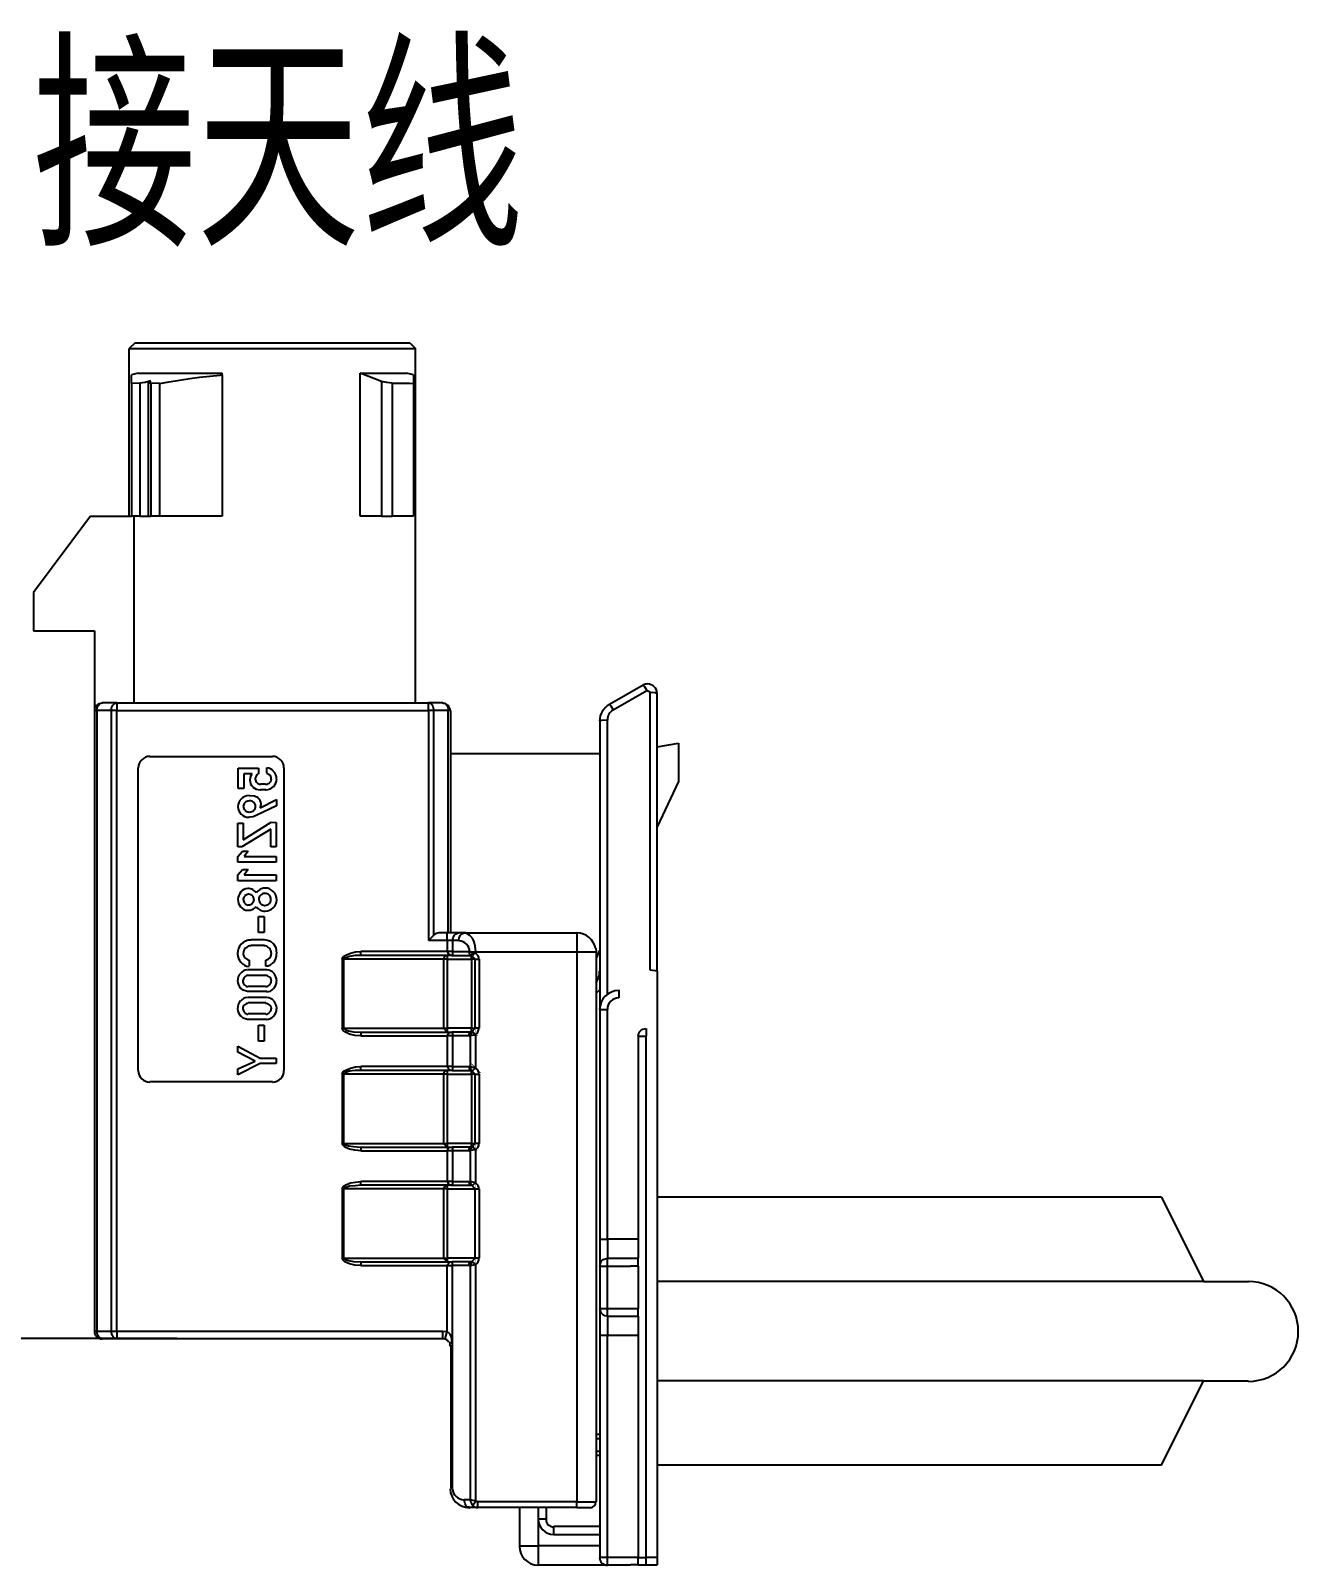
# Model space of a CAD drawing. Header units: inches. Extents: x 47316 to 59086, y 3141 to 11743.
# Drawn here: x 51184.71 to 51221.68, y 6353.47 to 6398.2 of the extents above; entities that cross this region are included whole.
import ezdxf

# ---------------------------------------------------------------- set-up
doc = ezdxf.new("R2010")
doc.units = ezdxf.units.IN
doc.header["$MEASUREMENT"] = 0
doc.layers.add('_BLACK_HOLE', color=7, linetype='Continuous')
doc.styles.add('MtX_FangSong_GB2312', font='')
doc.styles.get('MtX_FangSong_GB2312').set_extended_font_data('FangSong_GB2312')

msp = doc.modelspace()

# ---------------------------------------------------------------- hatches: boundary and pattern name
at = {"layer": '_BLACK_HOLE', "lineweight": -3}
h = msp.add_hatch(color=0, dxfattribs=at)
h.dxf.hatch_style = 2
h.paths.add_polyline_path([(51197.69, 6369.148), (51197.69, 6368.728), (51197.677, 6368.728), (51197.677, 6369.148)])
h = msp.add_hatch(color=0, dxfattribs=at)
h.dxf.hatch_style = 2
h.paths.add_polyline_path([(51197.325, 6368.915), (51197.745, 6368.915), (51197.745, 6368.903), (51197.325, 6368.903)])
h = msp.add_hatch(color=0, dxfattribs=at)
h.dxf.hatch_style = 2
h.paths.add_polyline_path([(51197.826, 6367.818), (51197.529, 6368.115), (51197.542, 6368.127), (51197.839, 6367.83)])
h = msp.add_hatch(color=0, dxfattribs=at)
h.dxf.hatch_style = 2
h.paths.add_polyline_path([(51197.325, 6365.566), (51197.745, 6365.566), (51197.745, 6365.553), (51197.325, 6365.553)])
h = msp.add_hatch(color=0, dxfattribs=at)
h.dxf.hatch_style = 2
h.paths.add_polyline_path([(51197.69, 6365.801), (51197.69, 6365.381), (51197.677, 6365.381), (51197.677, 6365.801)])
h = msp.add_hatch(color=0, dxfattribs=at)
h.dxf.hatch_style = 2
h.paths.add_polyline_path([(51197.677, 6364.41), (51197.677, 6364.83), (51197.69, 6364.83), (51197.69, 6364.41)])
h = msp.add_hatch(color=0, dxfattribs=at)
h.dxf.hatch_style = 2
h.paths.add_polyline_path([(51197.69, 6362.452), (51197.69, 6362.032), (51197.677, 6362.032), (51197.677, 6362.452)])

# ---------------------------------------------------------------- linework, layer by layer
at = {"color": 0}
msp.add_line((51188.978, 6360.083), (51180.645, 6360.083), dxfattribs=at)
at = {"layer": '_BLACK_HOLE', "color": 0, "lineweight": -3}
for p, q in [((51187.756, 6389.108), (51187.587, 6388.943)), ((51187.756, 6389.108), (51191.762, 6389.108)), ((51191.762, 6389.108), (51195.769, 6389.108)), ((51195.769, 6389.108), (51195.938, 6388.943)), ((51187.587, 6388.943), (51191.762, 6388.943)), ((51187.587, 6384.057), (51187.587, 6388.943)), ((51191.762, 6388.943), (51195.938, 6388.943)), ((51195.938, 6378.609), (51195.938, 6388.943)), ((51187.851, 6388.223), (51187.648, 6388.175)), ((51187.851, 6388.223), (51190.299, 6388.223)), ((51190.299, 6388.175), (51190.299, 6388.223)), ((51194.318, 6388.223), (51194.715, 6388.223)), ((51194.318, 6384.057), (51194.318, 6388.223)), ((51194.944, 6387.981), (51194.318, 6388.223)), ((51194.715, 6388.223), (51195.674, 6388.223)), ((51195.877, 6388.175), (51195.674, 6388.223)), ((51187.648, 6387.921), (51187.648, 6388.175)), ((51187.898, 6387.934), (51187.648, 6387.921)), ((51187.648, 6387.921), (51187.648, 6384.057)), ((51188.054, 6387.946), (51187.898, 6387.934)), ((51187.898, 6387.934), (51187.898, 6384.057)), ((51188.213, 6387.994), (51188.054, 6387.946)), ((51188.152, 6387.959), (51188.213, 6387.994)), ((51188.152, 6387.946), (51188.152, 6387.959)), ((51188.152, 6387.934), (51188.152, 6387.946)), ((51188.152, 6384.057), (51188.152, 6387.946)), ((51188.175, 6387.934), (51188.152, 6387.934)), ((51188.213, 6387.934), (51188.175, 6387.934)), ((51188.464, 6387.921), (51188.213, 6387.934)), ((51188.213, 6387.934), (51188.213, 6384.057)), ((51188.464, 6387.921), (51188.752, 6387.969)), ((51188.464, 6387.921), (51188.464, 6384.057)), ((51188.752, 6387.969), (51189.051, 6388.02)), ((51189.051, 6388.02), (51189.353, 6388.067)), ((51189.353, 6388.067), (51189.638, 6388.102)), ((51189.638, 6388.102), (51189.94, 6388.137)), ((51189.94, 6388.137), (51190.238, 6388.162)), ((51190.238, 6388.162), (51190.299, 6388.175)), ((51190.299, 6388.175), (51190.299, 6384.057)), ((51195.099, 6387.946), (51194.944, 6387.981)), ((51194.944, 6387.981), (51194.944, 6384.057)), ((51195.255, 6387.934), (51195.099, 6387.946)), ((51195.255, 6387.934), (51195.471, 6387.934)), ((51195.255, 6387.934), (51195.255, 6384.057)), ((51195.471, 6387.934), (51195.769, 6387.934)), ((51195.769, 6387.934), (51195.877, 6387.921)), ((51195.877, 6388.175), (51195.877, 6387.921)), ((51195.877, 6387.921), (51195.877, 6384.057)), ((51186.46, 6384.057), (51184.79, 6381.825)), ((51186.46, 6384.057), (51187.648, 6384.057)), ((51187.898, 6384.057), (51187.648, 6384.057)), ((51187.73, 6378.609), (51187.73, 6384.057)), ((51187.898, 6384.057), (51188.054, 6384.057)), ((51188.054, 6384.057), (51188.152, 6384.057)), ((51188.152, 6384.057), (51188.213, 6384.057)), ((51188.464, 6384.057), (51188.213, 6384.057)), ((51190.299, 6384.057), (51188.464, 6384.057)), ((51194.944, 6384.057), (51194.318, 6384.057)), ((51194.944, 6384.057), (51195.099, 6384.057)), ((51195.099, 6384.057), (51195.255, 6384.057)), ((51195.877, 6384.057), (51195.255, 6384.057)), ((51184.79, 6381.825), (51184.79, 6380.711)), ((51184.79, 6380.711), (51186.568, 6380.711)), ((51186.568, 6380.711), (51186.568, 6378.383)), ((51202.573, 6379.126), (51201.589, 6378.561)), ((51201.697, 6378.406), (51202.681, 6378.971)), ((51202.573, 6379.126), (51202.586, 6379.126)), ((51202.586, 6379.126), (51202.608, 6379.091)), ((51202.608, 6379.091), (51202.681, 6378.971)), ((51202.681, 6378.971), (51202.754, 6378.945)), ((51202.754, 6378.945), (51202.767, 6378.923)), ((51202.767, 6378.923), (51202.767, 6370.824)), ((51202.767, 6378.923), (51202.923, 6378.91)), ((51202.923, 6378.91), (51202.983, 6378.885)), ((51202.983, 6370.786), (51202.983, 6378.885)), ((51186.568, 6378.383), (51186.568, 6360.299)), ((51186.59, 6378.383), (51186.568, 6378.383)), ((51186.638, 6378.383), (51186.59, 6378.383)), ((51186.638, 6378.383), (51186.651, 6378.466)), ((51187.073, 6378.383), (51186.638, 6378.383)), ((51186.638, 6378.383), (51186.638, 6360.299)), ((51186.651, 6378.466), (51186.689, 6378.539)), ((51186.689, 6378.539), (51186.724, 6378.587)), ((51186.724, 6378.587), (51186.797, 6378.609)), ((51187.228, 6378.609), (51186.797, 6378.609)), ((51187.073, 6378.466), (51187.108, 6378.539)), ((51187.073, 6378.383), (51187.073, 6378.466)), ((51187.073, 6360.299), (51187.073, 6378.383)), ((51187.228, 6378.383), (51187.073, 6378.383)), ((51187.108, 6378.539), (51187.155, 6378.587)), ((51187.155, 6378.587), (51187.228, 6378.609)), ((51187.228, 6378.609), (51196.309, 6378.609)), ((51187.228, 6378.609), (51187.228, 6378.383)), ((51187.228, 6360.299), (51187.228, 6378.383)), ((51187.228, 6378.383), (51196.309, 6378.383)), ((51196.731, 6378.609), (51196.309, 6378.609)), ((51196.309, 6378.383), (51196.309, 6378.609)), ((51196.309, 6378.609), (51196.334, 6378.599)), ((51196.309, 6378.383), (51196.309, 6371.687)), ((51196.407, 6378.383), (51196.309, 6378.383)), ((51196.334, 6378.599), (51196.36, 6378.599)), ((51196.36, 6378.599), (51196.407, 6378.561)), ((51196.407, 6378.561), (51196.442, 6378.501)), ((51196.468, 6378.383), (51196.407, 6378.383)), ((51196.442, 6378.501), (51196.468, 6378.383)), ((51196.468, 6371.843), (51196.468, 6378.383)), ((51196.887, 6378.383), (51196.468, 6378.383)), ((51196.731, 6378.609), (51196.753, 6378.599)), ((51196.753, 6378.599), (51196.792, 6378.599)), ((51196.792, 6378.599), (51196.827, 6378.561)), ((51196.827, 6378.561), (51196.874, 6378.501)), ((51196.874, 6378.501), (51196.887, 6378.383)), ((51196.887, 6371.903), (51196.887, 6378.383)), ((51196.96, 6378.383), (51196.887, 6378.383)), ((51196.96, 6371.903), (51196.96, 6378.383)), ((51201.589, 6378.561), (51201.602, 6378.561)), ((51201.602, 6378.561), (51201.627, 6378.526)), ((51201.627, 6378.526), (51201.697, 6378.406)), ((51201.313, 6378.082), (51201.313, 6378.094)), ((51201.313, 6378.094), (51201.325, 6378.094)), ((51201.313, 6378.082), (51201.313, 6369.671)), ((51201.325, 6378.094), (51201.373, 6378.107)), ((51201.373, 6378.107), (51201.529, 6378.117)), ((51201.529, 6370.116), (51201.529, 6378.117)), ((51188.187, 6377.05), (51191.762, 6377.05)), ((51196.96, 6377.136), (51201.313, 6377.136)), ((51202.983, 6377.326), (51203.605, 6377.434)), ((51203.605, 6377.434), (51203.605, 6376.32)), ((51187.851, 6367.893), (51187.851, 6376.713)), ((51190.765, 6376.704), (51191.356, 6376.704)), ((51190.765, 6376.113), (51190.765, 6376.704)), ((51191.356, 6376.704), (51191.356, 6376.545)), ((51191.594, 6376.558), (51191.594, 6376.713)), ((51192.099, 6376.713), (51192.099, 6367.893)), ((51190.924, 6376.545), (51190.924, 6376.113)), ((51191.175, 6376.545), (51190.924, 6376.545)), ((51191.127, 6376.463), (51191.175, 6376.545)), ((51191.416, 6376.247), (51191.559, 6376.247)), ((51191.594, 6376.558), (51191.689, 6376.51)), ((51203.605, 6376.32), (51202.983, 6374.999)), ((51190.924, 6376.113), (51190.765, 6376.113)), ((51191.092, 6375.91), (51191.235, 6375.897)), ((51191.235, 6375.897), (51191.343, 6375.85)), ((51191.404, 6375.551), (51191.883, 6375.789)), ((51191.572, 6376.078), (51191.416, 6376.078)), ((51191.883, 6375.789), (51191.883, 6375.612)), ((51191.2, 6375.288), (51191.092, 6375.275)), ((51191.308, 6375.335), (51191.2, 6375.288)), ((51191.883, 6375.612), (51191.308, 6375.335)), ((51190.756, 6375.107), (51190.911, 6375.107)), ((51190.756, 6374.411), (51190.756, 6375.107)), ((51191.715, 6374.926), (51190.873, 6374.411)), ((51190.911, 6374.615), (51191.727, 6375.129)), ((51190.911, 6375.107), (51190.911, 6374.615)), ((51191.715, 6374.411), (51191.715, 6374.926)), ((51191.727, 6375.129), (51191.87, 6375.119)), ((51191.87, 6375.119), (51191.87, 6374.411)), ((51190.873, 6374.411), (51190.756, 6374.411)), ((51191.87, 6374.411), (51191.715, 6374.411)), ((51190.756, 6374.135), (51190.886, 6374.291)), ((51190.756, 6373.967), (51190.756, 6374.135)), ((51191.87, 6373.967), (51190.756, 6373.967)), ((51190.886, 6374.291), (51191.054, 6374.291)), ((51191.054, 6374.291), (51190.934, 6374.135)), ((51190.934, 6374.135), (51191.87, 6374.135)), ((51191.87, 6374.135), (51191.87, 6373.967)), ((51190.756, 6373.595), (51190.886, 6373.751)), ((51190.756, 6373.427), (51190.756, 6373.595)), ((51190.886, 6373.751), (51191.054, 6373.751)), ((51191.054, 6373.751), (51190.934, 6373.595)), ((51190.934, 6373.595), (51191.87, 6373.595)), ((51191.87, 6373.595), (51191.87, 6373.427)), ((51191.87, 6373.427), (51190.756, 6373.427)), ((51191.356, 6372.383), (51191.524, 6372.383)), ((51191.356, 6371.916), (51191.356, 6372.383)), ((51191.524, 6372.383), (51191.524, 6371.916)), ((51191.14, 6371.709), (51191.524, 6371.709)), ((51191.524, 6371.916), (51191.356, 6371.916)), ((51191.524, 6371.709), (51191.62, 6371.697)), ((51191.62, 6371.697), (51191.702, 6371.662)), ((51191.702, 6371.662), (51191.797, 6371.589)), ((51196.468, 6371.843), (51196.309, 6371.687)), ((51196.861, 6371.687), (51196.309, 6371.687)), ((51196.861, 6371.903), (51196.623, 6371.903)), ((51197.185, 6371.903), (51196.861, 6371.903)), ((51196.861, 6371.687), (51196.861, 6371.903)), ((51196.861, 6371.687), (51196.861, 6371.363)), ((51197.017, 6371.687), (51196.861, 6371.687)), ((51197.017, 6371.687), (51197.03, 6371.77)), ((51197.017, 6371.687), (51197.017, 6371.363)), ((51197.198, 6371.687), (51197.017, 6371.687)), ((51197.03, 6371.77), (51197.068, 6371.843)), ((51197.068, 6371.843), (51197.115, 6371.878)), ((51197.115, 6371.878), (51197.185, 6371.903)), ((51197.354, 6371.903), (51197.185, 6371.903)), ((51197.198, 6371.687), (51197.211, 6371.77)), ((51197.211, 6371.77), (51197.246, 6371.843)), ((51197.246, 6371.843), (51197.284, 6371.878)), ((51197.284, 6371.878), (51197.354, 6371.903)), ((51197.401, 6371.903), (51197.354, 6371.903)), ((51197.354, 6371.903), (51200.643, 6371.903)), ((51197.509, 6371.843), (51197.401, 6371.903)), ((51197.595, 6371.748), (51197.509, 6371.843)), ((51197.642, 6371.64), (51197.595, 6371.748)), ((51200.643, 6371.903), (51200.643, 6371.351)), ((51191.524, 6371.541), (51191.14, 6371.541)), ((51191.797, 6371.589), (51191.858, 6371.481)), ((51191.858, 6371.481), (51191.883, 6371.303)), ((51193.804, 6371.17), (51193.839, 6371.217)), ((51193.839, 6371.217), (51193.899, 6371.256)), ((51193.899, 6371.256), (51194.042, 6371.316)), ((51194.007, 6371.217), (51193.899, 6371.182)), ((51194.175, 6371.243), (51194.007, 6371.217)), ((51194.042, 6371.316), (51194.188, 6371.351)), ((51194.344, 6371.243), (51194.175, 6371.243)), ((51194.188, 6371.351), (51194.344, 6371.363)), ((51196.861, 6371.363), (51194.344, 6371.363)), ((51194.344, 6371.243), (51194.344, 6371.363)), ((51197.007, 6371.243), (51194.344, 6371.243)), ((51196.766, 6371.182), (51196.792, 6371.217)), ((51196.792, 6371.217), (51196.801, 6371.23)), ((51196.801, 6371.23), (51196.827, 6371.243)), ((51196.827, 6371.243), (51196.861, 6371.243)), ((51196.861, 6371.363), (51196.874, 6371.325)), ((51197.017, 6371.363), (51196.861, 6371.363)), ((51196.861, 6371.243), (51196.861, 6371.135)), ((51196.874, 6371.325), (51196.9, 6371.29)), ((51196.9, 6371.29), (51196.934, 6371.265)), ((51196.934, 6371.265), (51197.007, 6371.243)), ((51197.017, 6371.265), (51197.007, 6371.243)), ((51197.007, 6371.243), (51197.569, 6371.243)), ((51197.017, 6371.363), (51197.5, 6371.363)), ((51197.017, 6371.363), (51197.017, 6371.265)), ((51197.509, 6371.303), (51197.5, 6371.363)), ((51197.5, 6371.363), (51197.535, 6371.351)), ((51197.522, 6371.265), (51197.509, 6371.303)), ((51197.557, 6371.256), (51197.522, 6371.265)), ((51197.535, 6371.351), (51197.595, 6371.29)), ((51197.535, 6371.351), (51197.69, 6371.351)), ((51197.569, 6371.243), (51197.557, 6371.256)), ((51197.569, 6371.243), (51197.677, 6371.135)), ((51197.569, 6371.135), (51197.569, 6371.243)), ((51197.595, 6371.29), (51197.63, 6371.303)), ((51197.608, 6371.243), (51197.595, 6371.29)), ((51197.63, 6371.303), (51197.608, 6371.243)), ((51197.63, 6371.303), (51197.69, 6371.325)), ((51197.677, 6371.519), (51197.642, 6371.64)), ((51197.69, 6371.351), (51197.677, 6371.519)), ((51197.69, 6371.351), (51200.643, 6371.351)), ((51197.69, 6371.325), (51197.69, 6371.351)), ((51200.643, 6371.351), (51200.643, 6355.32)), ((51200.643, 6371.351), (51201.205, 6371.351)), ((51201.195, 6371.459), (51201.205, 6371.351)), ((51201.313, 6371.411), (51201.205, 6371.17)), ((51201.205, 6371.351), (51201.205, 6355.32)), ((51190.972, 6371.17), (51191.042, 6371.122)), ((51191.032, 6370.833), (51191.594, 6370.833)), ((51191.042, 6371.122), (51191.08, 6371.109)), ((51191.08, 6371.109), (51191.08, 6370.941)), ((51191.572, 6371.109), (51191.642, 6371.135)), ((51191.572, 6370.932), (51191.572, 6371.109)), ((51191.632, 6370.932), (51191.572, 6370.932)), ((51191.689, 6370.954), (51191.632, 6370.932)), ((51191.642, 6371.135), (51191.68, 6371.17)), ((51191.788, 6371.04), (51191.689, 6370.954)), ((51193.791, 6371.135), (51193.804, 6371.17)), ((51193.791, 6371.135), (51193.791, 6369.131)), ((51193.839, 6371.135), (51193.791, 6371.135)), ((51193.861, 6371.17), (51193.839, 6371.135)), ((51193.839, 6371.135), (51193.839, 6369.131)), ((51195.566, 6371.135), (51193.839, 6371.135)), ((51193.899, 6371.182), (51193.861, 6371.17)), ((51196.753, 6371.135), (51195.566, 6371.135)), ((51196.753, 6371.135), (51196.766, 6371.182)), ((51196.753, 6371.135), (51196.753, 6369.131)), ((51196.861, 6371.135), (51196.753, 6371.135)), ((51196.861, 6371.135), (51196.861, 6369.131)), ((51196.861, 6371.135), (51197.569, 6371.135)), ((51197.642, 6371.135), (51197.569, 6371.135)), ((51197.569, 6371.135), (51197.569, 6369.131)), ((51197.677, 6371.135), (51197.642, 6371.135)), ((51197.677, 6369.131), (51197.677, 6371.135)), ((51197.677, 6371.135), (51197.798, 6371.135)), ((51197.798, 6369.131), (51197.798, 6371.135)), ((51202.767, 6370.824), (51202.923, 6370.811)), ((51202.923, 6370.811), (51202.97, 6370.798)), ((51202.97, 6370.798), (51202.983, 6370.786)), ((51202.983, 6370.786), (51202.983, 6353.482)), ((51191.572, 6370.665), (51191.054, 6370.665)), ((51191.054, 6370.354), (51191.572, 6370.354)), ((51190.911, 6370.233), (51190.838, 6370.293)), ((51191.032, 6370.198), (51190.911, 6370.233)), ((51191.607, 6370.198), (51191.032, 6370.198)), ((51191.032, 6370.03), (51191.594, 6370.03)), ((51201.313, 6370.246), (51201.205, 6370.151)), ((51201.865, 6370.233), (51201.865, 6370.008)), ((51190.911, 6369.417), (51190.838, 6369.49)), ((51191.572, 6369.862), (51191.054, 6369.862)), ((51191.054, 6369.55), (51191.572, 6369.55)), ((51201.313, 6369.671), (51201.313, 6362.975)), ((51201.313, 6369.671), (51201.529, 6369.671)), ((51201.529, 6362.975), (51201.529, 6369.671)), ((51191.032, 6369.382), (51190.911, 6369.417)), ((51191.607, 6369.382), (51191.032, 6369.382)), ((51191.356, 6368.747), (51191.356, 6369.214)), ((51191.356, 6369.214), (51191.524, 6369.214)), ((51191.524, 6369.214), (51191.524, 6368.747)), ((51193.826, 6369.058), (51193.791, 6369.131)), ((51193.791, 6369.131), (51193.839, 6369.131)), ((51193.874, 6369.023), (51193.826, 6369.058)), ((51193.839, 6369.131), (51193.912, 6369.071)), ((51193.839, 6369.131), (51195.553, 6369.131)), ((51194.007, 6368.95), (51193.874, 6369.023)), ((51193.912, 6369.071), (51193.982, 6369.046)), ((51193.982, 6369.046), (51194.128, 6369.023)), ((51194.128, 6369.023), (51194.344, 6369.011)), ((51194.344, 6369.011), (51194.344, 6368.903)), ((51194.344, 6369.011), (51197.007, 6369.011)), ((51195.553, 6369.131), (51196.753, 6369.131)), ((51196.861, 6369.011), (51196.753, 6369.131)), ((51196.753, 6369.131), (51196.814, 6369.131)), ((51196.814, 6369.131), (51196.861, 6369.131)), ((51196.861, 6369.131), (51196.861, 6369.011)), ((51197.569, 6369.131), (51196.861, 6369.131)), ((51196.909, 6368.985), (51196.887, 6368.95)), ((51197.007, 6369.011), (51196.909, 6368.985)), ((51197.007, 6369.011), (51197.017, 6368.998)), ((51197.569, 6369.011), (51197.007, 6369.011)), ((51197.017, 6368.998), (51197.017, 6368.903)), ((51197.5, 6368.95), (51197.509, 6368.985)), ((51197.509, 6368.985), (51197.522, 6368.998)), ((51197.522, 6368.998), (51197.547, 6369.011)), ((51197.547, 6369.011), (51197.569, 6369.011)), ((51197.677, 6369.131), (51197.569, 6369.011)), ((51197.569, 6369.011), (51197.569, 6369.131)), ((51197.569, 6369.131), (51197.677, 6369.131)), ((51197.608, 6369.023), (51197.617, 6369.011)), ((51197.617, 6369.011), (51197.677, 6368.938)), ((51197.798, 6369.131), (51197.677, 6369.131)), ((51202.659, 6369.119), (51202.659, 6368.89)), ((51190.756, 6368.601), (51191.404, 6368.255)), ((51190.756, 6368.423), (51190.756, 6368.601)), ((51191.524, 6368.747), (51191.356, 6368.747)), ((51194.163, 6368.915), (51194.007, 6368.95)), ((51194.344, 6368.903), (51194.163, 6368.915)), ((51194.344, 6368.903), (51196.861, 6368.903)), ((51196.887, 6368.95), (51196.861, 6368.903)), ((51196.861, 6368.903), (51196.861, 6368.014)), ((51197.017, 6368.903), (51196.861, 6368.903)), ((51197.017, 6368.903), (51197.017, 6368.014)), ((51197.5, 6368.903), (51197.017, 6368.903)), ((51197.5, 6368.903), (51197.5, 6368.95)), ((51197.5, 6368.903), (51197.535, 6368.903)), ((51197.535, 6368.915), (51197.677, 6368.938)), ((51197.535, 6368.001), (51197.535, 6368.903)), ((51197.69, 6367.979), (51197.69, 6368.938)), ((51202.43, 6368.89), (51202.43, 6362.975)), ((51202.43, 6368.89), (51202.659, 6368.89)), ((51202.659, 6353.698), (51202.659, 6368.89)), ((51191.258, 6368.169), (51190.756, 6368.423)), ((51190.756, 6367.944), (51191.258, 6368.169)), ((51191.404, 6368.1), (51190.756, 6367.763)), ((51191.404, 6368.255), (51191.87, 6368.255)), ((51191.87, 6368.1), (51191.404, 6368.1)), ((51191.87, 6368.255), (51191.87, 6368.1)), ((51190.756, 6367.763), (51190.756, 6367.944)), ((51193.791, 6367.785), (51193.804, 6367.811)), ((51193.791, 6367.785), (51193.791, 6365.769)), ((51193.839, 6367.785), (51193.791, 6367.785)), ((51193.804, 6367.811), (51193.839, 6367.871)), ((51193.839, 6367.871), (51193.899, 6367.906)), ((51193.861, 6367.823), (51193.839, 6367.785)), ((51193.839, 6367.785), (51193.839, 6365.769)), ((51195.566, 6367.785), (51193.839, 6367.785)), ((51193.899, 6367.836), (51193.861, 6367.823)), ((51193.899, 6367.906), (51194.042, 6367.966)), ((51194.007, 6367.871), (51193.899, 6367.836)), ((51194.175, 6367.893), (51194.007, 6367.871)), ((51194.042, 6367.966), (51194.188, 6368.001)), ((51194.344, 6367.893), (51194.175, 6367.893)), ((51194.188, 6368.001), (51194.344, 6368.014)), ((51196.861, 6368.014), (51194.344, 6368.014)), ((51194.344, 6367.893), (51194.344, 6368.014)), ((51197.007, 6367.893), (51194.344, 6367.893)), ((51196.753, 6367.785), (51195.566, 6367.785)), ((51196.753, 6367.785), (51196.766, 6367.836)), ((51196.753, 6367.785), (51196.753, 6365.769)), ((51196.861, 6367.785), (51196.753, 6367.785)), ((51196.766, 6367.836), (51196.792, 6367.871)), ((51196.792, 6367.871), (51196.801, 6367.884)), ((51196.801, 6367.884), (51196.827, 6367.893)), ((51196.827, 6367.893), (51196.861, 6367.893)), ((51196.861, 6368.014), (51196.887, 6367.954)), ((51197.017, 6368.014), (51196.861, 6368.014)), ((51196.861, 6367.893), (51196.861, 6367.785)), ((51196.861, 6367.785), (51196.861, 6365.769)), ((51196.861, 6367.785), (51197.569, 6367.785)), ((51196.887, 6367.954), (51196.909, 6367.931)), ((51196.909, 6367.931), (51196.969, 6367.906)), ((51196.969, 6367.906), (51197.007, 6367.893)), ((51197.017, 6367.944), (51197.007, 6367.906)), ((51197.007, 6367.906), (51197.007, 6367.893)), ((51197.007, 6367.893), (51197.569, 6367.893)), ((51197.017, 6368.014), (51197.5, 6368.014)), ((51197.017, 6368.014), (51197.017, 6367.944)), ((51197.509, 6367.944), (51197.5, 6368.014)), ((51197.5, 6368.014), (51197.535, 6368.001)), ((51197.522, 6367.919), (51197.509, 6367.944)), ((51197.547, 6367.906), (51197.522, 6367.919)), ((51197.677, 6367.966), (51197.535, 6368.001)), ((51197.557, 6367.893), (51197.547, 6367.906)), ((51197.569, 6367.893), (51197.557, 6367.893)), ((51197.569, 6367.785), (51197.569, 6367.893)), ((51197.569, 6367.893), (51197.677, 6367.785)), ((51197.642, 6367.785), (51197.569, 6367.785)), ((51197.569, 6367.785), (51197.569, 6365.769)), ((51197.608, 6367.893), (51197.617, 6367.906)), ((51197.617, 6367.906), (51197.677, 6367.966)), ((51197.677, 6367.785), (51197.642, 6367.785)), ((51197.677, 6367.785), (51197.798, 6367.785)), ((51197.677, 6365.769), (51197.677, 6367.785)), ((51197.798, 6365.769), (51197.798, 6367.785)), ((51191.762, 6367.56), (51188.187, 6367.56)), ((51193.826, 6365.712), (51193.791, 6365.769)), ((51193.791, 6365.769), (51193.839, 6365.769)), ((51193.874, 6365.661), (51193.826, 6365.712)), ((51193.839, 6365.769), (51193.912, 6365.721)), ((51193.839, 6365.769), (51195.553, 6365.769)), ((51194.007, 6365.604), (51193.874, 6365.661)), ((51193.912, 6365.721), (51193.982, 6365.699)), ((51193.982, 6365.699), (51194.128, 6365.674)), ((51194.163, 6365.566), (51194.007, 6365.604)), ((51194.128, 6365.674), (51194.344, 6365.661)), ((51194.344, 6365.553), (51194.163, 6365.566)), ((51194.344, 6365.661), (51194.344, 6365.553)), ((51194.344, 6365.661), (51197.007, 6365.661)), ((51194.344, 6365.553), (51196.861, 6365.553)), ((51195.553, 6365.769), (51196.753, 6365.769)), ((51196.861, 6365.661), (51196.753, 6365.769)), ((51196.753, 6365.769), (51196.814, 6365.769)), ((51196.814, 6365.769), (51196.861, 6365.769)), ((51196.861, 6365.769), (51196.861, 6365.661)), ((51197.569, 6365.769), (51196.861, 6365.769)), ((51196.9, 6365.626), (51196.861, 6365.566)), ((51196.861, 6365.566), (51196.861, 6365.553)), ((51196.861, 6365.553), (51196.861, 6364.655)), ((51197.017, 6365.553), (51196.861, 6365.553)), ((51196.947, 6365.652), (51196.9, 6365.626)), ((51197.007, 6365.661), (51196.947, 6365.652)), ((51197.569, 6365.661), (51197.007, 6365.661)), ((51197.007, 6365.661), (51197.017, 6365.639)), ((51197.017, 6365.639), (51197.017, 6365.553)), ((51197.5, 6365.553), (51197.017, 6365.553)), ((51197.017, 6365.553), (51197.017, 6364.655)), ((51197.5, 6365.604), (51197.509, 6365.626)), ((51197.5, 6365.553), (51197.5, 6365.604)), ((51197.5, 6365.553), (51197.535, 6365.553)), ((51197.509, 6365.626), (51197.547, 6365.661)), ((51197.535, 6365.566), (51197.677, 6365.591)), ((51197.535, 6364.655), (51197.535, 6365.553)), ((51197.547, 6365.661), (51197.569, 6365.661)), ((51197.677, 6365.769), (51197.569, 6365.661)), ((51197.569, 6365.661), (51197.569, 6365.769)), ((51197.569, 6365.769), (51197.677, 6365.769)), ((51197.608, 6365.674), (51197.617, 6365.661)), ((51197.617, 6365.661), (51197.677, 6365.591)), ((51197.798, 6365.769), (51197.677, 6365.769)), ((51197.69, 6364.62), (51197.69, 6365.591)), ((51193.804, 6364.461), (51193.839, 6364.521)), ((51193.839, 6364.521), (51193.899, 6364.559)), ((51193.899, 6364.559), (51194.042, 6364.62)), ((51194.007, 6364.521), (51193.899, 6364.486)), ((51194.175, 6364.534), (51194.007, 6364.521)), ((51194.042, 6364.62), (51194.188, 6364.642)), ((51194.344, 6364.547), (51194.175, 6364.534)), ((51194.188, 6364.642), (51194.344, 6364.655)), ((51196.861, 6364.655), (51194.344, 6364.655)), ((51194.344, 6364.547), (51194.344, 6364.655)), ((51197.007, 6364.547), (51194.344, 6364.547)), ((51196.766, 6364.474), (51196.792, 6364.512)), ((51196.792, 6364.512), (51196.861, 6364.547)), ((51197.017, 6364.655), (51196.861, 6364.655)), ((51196.861, 6364.655), (51196.887, 6364.607)), ((51196.861, 6364.547), (51196.861, 6364.439)), ((51196.887, 6364.607), (51196.909, 6364.582)), ((51196.909, 6364.582), (51196.969, 6364.547)), ((51196.969, 6364.547), (51197.007, 6364.547)), ((51197.017, 6364.594), (51197.007, 6364.559)), ((51197.007, 6364.559), (51197.007, 6364.547)), ((51197.007, 6364.547), (51197.569, 6364.547)), ((51197.017, 6364.655), (51197.5, 6364.655)), ((51197.017, 6364.655), (51197.017, 6364.594)), ((51197.509, 6364.594), (51197.5, 6364.655)), ((51197.5, 6364.655), (51197.535, 6364.655)), ((51197.522, 6364.572), (51197.509, 6364.594)), ((51197.547, 6364.559), (51197.522, 6364.572)), ((51197.677, 6364.62), (51197.535, 6364.655)), ((51197.557, 6364.547), (51197.547, 6364.559)), ((51197.569, 6364.547), (51197.557, 6364.547)), ((51197.569, 6364.547), (51197.677, 6364.439)), ((51197.608, 6364.547), (51197.677, 6364.62)), ((51193.791, 6364.439), (51193.804, 6364.461)), ((51193.791, 6364.439), (51193.791, 6362.423)), ((51193.839, 6364.439), (51193.791, 6364.439)), ((51193.861, 6364.461), (51193.839, 6364.439)), ((51193.839, 6364.439), (51193.839, 6362.423)), ((51195.566, 6364.439), (51193.839, 6364.439)), ((51193.899, 6364.486), (51193.861, 6364.461)), ((51196.753, 6364.439), (51195.566, 6364.439)), ((51196.753, 6364.439), (51196.766, 6364.474)), ((51196.753, 6364.439), (51196.753, 6362.423)), ((51196.861, 6364.439), (51196.753, 6364.439)), ((51196.861, 6364.439), (51196.861, 6362.423)), ((51196.861, 6364.439), (51197.677, 6364.439)), ((51197.677, 6364.439), (51197.798, 6364.439)), ((51197.677, 6362.423), (51197.677, 6364.439)), ((51197.798, 6362.423), (51197.798, 6364.439)), ((51217.693, 6364.197), (51202.983, 6364.197)), ((51217.693, 6364.197), (51218.915, 6361.74)), ((51201.313, 6362.975), (51201.313, 6362.194)), ((51201.313, 6362.975), (51201.529, 6362.975)), ((51202.43, 6362.975), (51201.529, 6362.975)), ((51201.529, 6362.975), (51201.529, 6362.423)), ((51202.43, 6362.975), (51202.43, 6362.423)), ((51193.826, 6362.362), (51193.791, 6362.423)), ((51193.791, 6362.423), (51193.839, 6362.423)), ((51193.874, 6362.315), (51193.826, 6362.362)), ((51193.839, 6362.423), (51193.912, 6362.375)), ((51193.839, 6362.423), (51195.553, 6362.423)), ((51194.007, 6362.254), (51193.874, 6362.315)), ((51193.912, 6362.375), (51193.982, 6362.35)), ((51193.982, 6362.35), (51194.128, 6362.327)), ((51194.128, 6362.327), (51194.344, 6362.315)), ((51194.344, 6362.315), (51194.344, 6362.207)), ((51194.344, 6362.315), (51197.007, 6362.315)), ((51195.553, 6362.423), (51196.753, 6362.423)), ((51196.861, 6362.315), (51196.753, 6362.423)), ((51196.753, 6362.423), (51196.814, 6362.423)), ((51196.814, 6362.423), (51196.861, 6362.423)), ((51196.861, 6362.423), (51196.861, 6362.315)), ((51197.677, 6362.423), (51196.861, 6362.423)), ((51196.874, 6362.242), (51196.9, 6362.267)), ((51196.9, 6362.267), (51196.934, 6362.302)), ((51196.934, 6362.302), (51197.007, 6362.315)), ((51197.017, 6362.302), (51197.007, 6362.315)), ((51197.569, 6362.315), (51197.007, 6362.315)), ((51197.017, 6362.207), (51197.017, 6362.302)), ((51197.5, 6362.254), (51197.509, 6362.28)), ((51197.509, 6362.28), (51197.547, 6362.315)), ((51197.547, 6362.315), (51197.569, 6362.315)), ((51197.677, 6362.423), (51197.569, 6362.315)), ((51197.608, 6362.315), (51197.617, 6362.302)), ((51197.617, 6362.302), (51197.677, 6362.242)), ((51197.798, 6362.423), (51197.677, 6362.423)), ((51201.313, 6362.194), (51201.325, 6362.267)), ((51201.325, 6362.267), (51201.36, 6362.34)), ((51201.36, 6362.34), (51201.411, 6362.388)), ((51201.411, 6362.388), (51201.529, 6362.423)), ((51201.529, 6362.423), (51202.43, 6362.423)), ((51201.529, 6362.194), (51201.529, 6362.423)), ((51202.43, 6362.194), (51202.43, 6362.423)), ((51194.163, 6362.219), (51194.007, 6362.254)), ((51194.344, 6362.207), (51194.163, 6362.219)), ((51194.344, 6362.207), (51196.861, 6362.207)), ((51196.861, 6362.207), (51196.874, 6362.242)), ((51196.861, 6360.286), (51196.861, 6362.207)), ((51196.861, 6362.207), (51197.017, 6362.207)), ((51197.017, 6359.854), (51197.017, 6362.207)), ((51197.5, 6362.207), (51197.017, 6362.207)), ((51197.5, 6362.207), (51197.5, 6362.254)), ((51197.5, 6362.207), (51197.535, 6362.207)), ((51197.535, 6362.207), (51197.677, 6362.242)), ((51197.535, 6355.377), (51197.535, 6362.207)), ((51197.69, 6355.342), (51197.69, 6362.242)), ((51201.313, 6362.194), (51201.313, 6360.959)), ((51201.313, 6362.194), (51201.529, 6362.194)), ((51201.529, 6360.959), (51201.529, 6362.194)), ((51201.529, 6362.194), (51202.202, 6362.194)), ((51202.43, 6362.194), (51202.202, 6362.194)), ((51202.43, 6362.194), (51202.43, 6360.959)), ((51218.915, 6361.74), (51202.983, 6361.74)), ((51218.915, 6361.74), (51220.223, 6361.74)), ((51201.313, 6360.959), (51201.313, 6360.178)), ((51201.313, 6360.959), (51201.529, 6360.959)), ((51201.351, 6360.826), (51201.313, 6360.959)), ((51201.529, 6360.959), (51202.202, 6360.959)), ((51201.529, 6360.73), (51201.529, 6360.959)), ((51202.202, 6360.959), (51202.43, 6360.959)), ((51202.43, 6360.73), (51202.43, 6360.959)), ((51201.399, 6360.778), (51201.351, 6360.826)), ((51201.459, 6360.743), (51201.399, 6360.778)), ((51201.529, 6360.73), (51201.459, 6360.743)), ((51201.529, 6360.73), (51201.529, 6360.178)), ((51201.529, 6360.73), (51202.43, 6360.73)), ((51202.43, 6360.73), (51202.43, 6360.178)), ((51186.568, 6360.299), (51186.638, 6360.299)), ((51186.663, 6360.191), (51186.638, 6360.299)), ((51186.638, 6360.299), (51187.073, 6360.299)), ((51186.698, 6360.13), (51186.663, 6360.191)), ((51186.746, 6360.095), (51186.698, 6360.13)), ((51186.771, 6360.083), (51186.746, 6360.095)), ((51186.797, 6360.083), (51186.771, 6360.083)), ((51186.797, 6360.083), (51187.228, 6360.083)), ((51187.082, 6360.191), (51187.073, 6360.299)), ((51187.073, 6360.299), (51187.13, 6360.299)), ((51187.121, 6360.13), (51187.082, 6360.191)), ((51187.168, 6360.095), (51187.121, 6360.13)), ((51187.13, 6360.299), (51187.228, 6360.299)), ((51187.203, 6360.083), (51187.168, 6360.095)), ((51187.228, 6360.083), (51187.203, 6360.083)), ((51187.228, 6360.299), (51196.731, 6360.299)), ((51187.228, 6360.299), (51187.228, 6360.083)), ((51187.228, 6360.083), (51196.731, 6360.083)), ((51196.731, 6360.299), (51196.861, 6360.286)), ((51196.731, 6360.083), (51196.731, 6360.299)), ((51196.731, 6360.083), (51196.801, 6360.07)), ((51196.801, 6360.07), (51196.861, 6360.286)), ((51196.801, 6360.07), (51196.852, 6360.048)), ((51196.947, 6360.203), (51196.861, 6360.286)), ((51196.982, 6360.118), (51196.947, 6360.203)), ((51197.007, 6359.987), (51196.982, 6360.118)), ((51201.313, 6360.178), (51201.313, 6353.698)), ((51201.313, 6360.178), (51201.529, 6360.178)), ((51201.529, 6360.178), (51202.43, 6360.178)), ((51201.529, 6353.698), (51201.529, 6360.178)), ((51202.43, 6360.178), (51202.43, 6353.698)), ((51196.922, 6359.987), (51196.947, 6359.927)), ((51197.017, 6359.854), (51196.96, 6359.854)), ((51196.96, 6359.854), (51196.96, 6355.714)), ((51197.017, 6359.854), (51197.007, 6359.987)), ((51197.017, 6355.714), (51197.017, 6359.854)), ((51218.915, 6358.848), (51202.983, 6358.848)), ((51217.693, 6356.387), (51218.915, 6358.848)), ((51218.915, 6358.848), (51220.223, 6358.848)), ((51201.313, 6357.286), (51201.205, 6357.286)), ((51201.205, 6357.168), (51201.313, 6357.168)), ((51201.205, 6356.793), (51201.313, 6356.793)), ((51201.205, 6356.676), (51201.313, 6356.676)), ((51217.693, 6356.387), (51202.983, 6356.387)), ((51196.96, 6355.714), (51197.017, 6355.714)), ((51197.379, 6355.26), (51197.354, 6355.377)), ((51197.535, 6355.377), (51197.354, 6355.377)), ((51197.414, 6355.199), (51197.379, 6355.26)), ((51197.462, 6355.161), (51197.414, 6355.199)), ((51197.487, 6355.161), (51197.462, 6355.161)), ((51197.509, 6355.152), (51197.487, 6355.161)), ((51197.75, 6355.152), (51197.509, 6355.152)), ((51197.69, 6355.342), (51197.535, 6355.377)), ((51197.608, 6355.222), (51197.69, 6355.342)), ((51197.75, 6355.32), (51197.69, 6355.342)), ((51200.643, 6355.32), (51197.75, 6355.32)), ((51197.75, 6355.152), (51197.75, 6355.32)), ((51200.643, 6355.152), (51197.75, 6355.152)), ((51198.963, 6355.152), (51198.963, 6354.034)), ((51199.525, 6354.828), (51199.525, 6355.152)), ((51199.754, 6354.828), (51199.754, 6355.152)), ((51200.643, 6355.152), (51200.643, 6355.32)), ((51200.643, 6355.32), (51201.205, 6355.32)), ((51200.643, 6355.152), (51201.037, 6355.152)), ((51199.525, 6354.034), (51199.525, 6354.828)), ((51199.525, 6354.828), (51199.754, 6354.828)), ((51199.97, 6354.371), (51199.97, 6354.599)), ((51201.313, 6354.599), (51199.97, 6354.599)), ((51199.97, 6354.371), (51201.313, 6354.371)), ((51198.963, 6354.034), (51199.525, 6354.034)), ((51199.525, 6353.482), (51199.525, 6354.034)), ((51201.313, 6354.034), (51199.525, 6354.034)), ((51199.525, 6353.482), (51201.529, 6353.482)), ((51201.529, 6353.698), (51201.313, 6353.698)), ((51201.529, 6353.482), (51201.529, 6353.698)), ((51202.43, 6353.698), (51201.529, 6353.698)), ((51201.529, 6353.482), (51202.202, 6353.482)), ((51202.43, 6353.482), (51202.202, 6353.482)), ((51202.43, 6353.482), (51202.43, 6353.698)), ((51202.43, 6353.698), (51202.659, 6353.698)), ((51202.43, 6353.482), (51202.659, 6353.482)), ((51202.659, 6353.482), (51202.659, 6353.698)), ((51202.983, 6353.698), (51202.659, 6353.698)), ((51202.659, 6353.482), (51202.983, 6353.482))]:
    msp.add_line(p, q, dxfattribs=at)
for points in [[(51202.983, 6378.885), (51202.98, 6379.037), (51202.853, 6379.161), (51202.7, 6379.161), (51202.653, 6379.161), (51202.605, 6379.149), (51202.561, 6379.126)], [(51186.797, 6378.599), (51186.797, 6378.599), (51186.794, 6378.599), (51186.79, 6378.599), (51186.67, 6378.599), (51186.571, 6378.504), (51186.568, 6378.383)], [(51201.7, 6378.402), (51201.595, 6378.342), (51201.529, 6378.234), (51201.529, 6378.114), (51201.529, 6378.107), (51201.529, 6378.107), (51201.529, 6378.107)], [(51191.883, 6376.389), (51191.883, 6376.389), (51191.883, 6376.389), (51191.883, 6376.396), (51191.883, 6376.478), (51191.848, 6376.561), (51191.788, 6376.618)], [(51191.102, 6376.367), (51191.102, 6376.367), (51191.102, 6376.364), (51191.102, 6376.361), (51191.102, 6376.285), (51191.137, 6376.209), (51191.194, 6376.158)], [(51191.194, 6376.154), (51191.251, 6376.104), (51191.327, 6376.075), (51191.404, 6376.075), (51191.41, 6376.075), (51191.413, 6376.075), (51191.416, 6376.075)], [(51191.559, 6376.075), (51191.562, 6376.075), (51191.566, 6376.075), (51191.572, 6376.075), (51191.654, 6376.075), (51191.734, 6376.11), (51191.791, 6376.17)], [(51191.727, 6376.389), (51191.727, 6376.393), (51191.727, 6376.399), (51191.727, 6376.402), (51191.727, 6376.443), (51191.712, 6376.485), (51191.683, 6376.513)], [(51191.229, 6375.707), (51191.191, 6375.739), (51191.146, 6375.754), (51191.099, 6375.754), (51191.092, 6375.754), (51191.086, 6375.754), (51191.08, 6375.754)], [(51191.27, 6375.586), (51191.27, 6375.589), (51191.27, 6375.589), (51191.27, 6375.593), (51191.27, 6375.634), (51191.251, 6375.675), (51191.219, 6375.704)], [(51191.429, 6375.646), (51191.429, 6375.65), (51191.429, 6375.656), (51191.429, 6375.659), (51191.429, 6375.732), (51191.394, 6375.802), (51191.337, 6375.843)], [(51190.848, 6375.367), (51190.908, 6375.31), (51190.988, 6375.275), (51191.073, 6375.275), (51191.08, 6375.275), (51191.08, 6375.275), (51191.08, 6375.275)], [(51191.08, 6375.427), (51191.083, 6375.427), (51191.089, 6375.427), (51191.092, 6375.427), (51191.14, 6375.427), (51191.188, 6375.443), (51191.226, 6375.475)], [(51191.191, 6373.167), (51191.146, 6373.189), (51191.099, 6373.199), (51191.051, 6373.199), (51191.045, 6373.199), (51191.045, 6373.199), (51191.045, 6373.199)], [(51191.178, 6372.983), (51191.153, 6373.014), (51191.115, 6373.03), (51191.073, 6373.03), (51191.07, 6373.03), (51191.07, 6373.03), (51191.067, 6373.03)], [(51191.419, 6373.002), (51191.385, 6372.97), (51191.366, 6372.926), (51191.366, 6372.881), (51191.366, 6372.878), (51191.366, 6372.878), (51191.366, 6372.875)], [(51191.546, 6373.211), (51191.546, 6373.211), (51191.543, 6373.211), (51191.54, 6373.211), (51191.493, 6373.211), (51191.445, 6373.199), (51191.4, 6373.176)], [(51191.546, 6373.056), (51191.546, 6373.056), (51191.543, 6373.056), (51191.54, 6373.056), (51191.493, 6373.056), (51191.448, 6373.037), (51191.416, 6373.005)], [(51191.785, 6373.11), (51191.724, 6373.176), (51191.639, 6373.211), (51191.553, 6373.211), (51191.546, 6373.211), (51191.546, 6373.211), (51191.546, 6373.211)], [(51191.715, 6372.875), (51191.715, 6372.875), (51191.715, 6372.878), (51191.715, 6372.881), (51191.715, 6372.929), (51191.696, 6372.973), (51191.664, 6373.005)], [(51191.886, 6372.862), (51191.886, 6372.862), (51191.886, 6372.862), (51191.886, 6372.868), (51191.886, 6372.96), (51191.851, 6373.046), (51191.785, 6373.11)], [(51190.756, 6372.887), (51190.756, 6372.884), (51190.756, 6372.881), (51190.756, 6372.875), (51190.756, 6372.799), (51190.781, 6372.722), (51190.832, 6372.662)], [(51190.832, 6372.665), (51190.883, 6372.602), (51190.959, 6372.564), (51191.038, 6372.564), (51191.042, 6372.564), (51191.045, 6372.564), (51191.045, 6372.564)], [(51190.911, 6372.887), (51190.911, 6372.884), (51190.911, 6372.884), (51190.911, 6372.881), (51190.911, 6372.837), (51190.927, 6372.799), (51190.959, 6372.767)], [(51191.054, 6372.719), (51191.058, 6372.719), (51191.058, 6372.719), (51191.061, 6372.719), (51191.102, 6372.719), (51191.143, 6372.735), (51191.175, 6372.767)], [(51191.178, 6372.767), (51191.21, 6372.792), (51191.226, 6372.83), (51191.226, 6372.868), (51191.226, 6372.872), (51191.226, 6372.872), (51191.226, 6372.875)], [(51191.223, 6372.875), (51191.223, 6372.878), (51191.223, 6372.878), (51191.223, 6372.881), (51191.223, 6372.922), (51191.207, 6372.96), (51191.181, 6372.989)], [(51191.391, 6372.573), (51191.435, 6372.548), (51191.489, 6372.535), (51191.54, 6372.535), (51191.546, 6372.535), (51191.546, 6372.535), (51191.546, 6372.535)], [(51191.534, 6372.706), (51191.534, 6372.706), (51191.537, 6372.706), (51191.54, 6372.706), (51191.588, 6372.706), (51191.632, 6372.725), (51191.664, 6372.757)], [(51191.546, 6372.538), (51191.546, 6372.538), (51191.546, 6372.538), (51191.553, 6372.538), (51191.642, 6372.538), (51191.724, 6372.573), (51191.788, 6372.633)], [(51191.667, 6372.754), (51191.699, 6372.786), (51191.715, 6372.824), (51191.715, 6372.868), (51191.715, 6372.872), (51191.715, 6372.872), (51191.715, 6372.875)], [(51191.14, 6371.697), (51191.137, 6371.697), (51191.134, 6371.697), (51191.127, 6371.697), (51191.023, 6371.697), (51190.924, 6371.652), (51190.854, 6371.573)], [(51190.851, 6371.576), (51190.781, 6371.503), (51190.743, 6371.402), (51190.743, 6371.3), (51190.743, 6371.294), (51190.743, 6371.29), (51190.743, 6371.287)], [(51190.975, 6371.465), (51190.934, 6371.421), (51190.911, 6371.36), (51190.911, 6371.3), (51190.911, 6371.297), (51190.911, 6371.29), (51190.911, 6371.287)], [(51191.661, 6371.465), (51191.626, 6371.506), (51191.572, 6371.532), (51191.518, 6371.532), (51191.515, 6371.532), (51191.512, 6371.532), (51191.512, 6371.532)], [(51191.731, 6371.287), (51191.731, 6371.29), (51191.731, 6371.297), (51191.731, 6371.3), (51191.731, 6371.36), (51191.708, 6371.421), (51191.667, 6371.468)], [(51201.195, 6370.449), (51201.265, 6370.544), (51201.303, 6370.662), (51201.303, 6370.779), (51201.303, 6370.789), (51201.303, 6370.792), (51201.303, 6370.786)], [(51191.677, 6370.392), (51191.708, 6370.42), (51191.727, 6370.459), (51191.727, 6370.503), (51191.727, 6370.506), (51191.727, 6370.506), (51191.727, 6370.509)], [(51191.797, 6370.284), (51191.851, 6370.341), (51191.883, 6370.42), (51191.883, 6370.503), (51191.883, 6370.509), (51191.883, 6370.509), (51191.883, 6370.509)], [(51190.829, 6369.922), (51190.775, 6369.862), (51190.743, 6369.782), (51190.743, 6369.7), (51190.743, 6369.693), (51190.743, 6369.693), (51190.743, 6369.693)], [(51191.886, 6369.693), (51191.886, 6369.697), (51191.886, 6369.7), (51191.886, 6369.706), (51191.886, 6369.785), (51191.854, 6369.862), (51191.8, 6369.919)], [(51201.868, 6370.224), (51201.875, 6370.224), (51201.872, 6370.224), (51201.862, 6370.224), (51201.557, 6370.224), (51201.306, 6369.976), (51201.303, 6369.671)], [(51190.943, 6369.808), (51190.915, 6369.779), (51190.899, 6369.741), (51190.899, 6369.7), (51190.899, 6369.697), (51190.899, 6369.697), (51190.899, 6369.693)], [(51191.731, 6369.693), (51191.731, 6369.697), (51191.731, 6369.697), (51191.731, 6369.7), (51191.731, 6369.744), (51191.708, 6369.789), (51191.67, 6369.814)], [(51197.785, 6367.772), (51197.785, 6367.772), (51197.785, 6367.776), (51197.785, 6367.779), (51197.785, 6367.852), (51197.747, 6367.922), (51197.687, 6367.963)], [(51197.785, 6364.426), (51197.785, 6364.426), (51197.785, 6364.429), (51197.785, 6364.432), (51197.785, 6364.505), (51197.747, 6364.575), (51197.687, 6364.617)], [(51197.687, 6362.232), (51197.747, 6362.273), (51197.785, 6362.343), (51197.785, 6362.416), (51197.785, 6362.419), (51197.785, 6362.423), (51197.785, 6362.423)], [(51186.568, 6360.299), (51186.568, 6360.172), (51186.667, 6360.07), (51186.79, 6360.07), (51186.794, 6360.07), (51186.797, 6360.07), (51186.797, 6360.07)], [(51196.947, 6355.701), (51196.95, 6355.396), (51197.201, 6355.149), (51197.506, 6355.149), (51197.515, 6355.149), (51197.519, 6355.149), (51197.512, 6355.149)], [(51199.513, 6354.815), (51199.513, 6354.571), (51199.716, 6354.371), (51199.963, 6354.371), (51199.97, 6354.371), (51199.973, 6354.371), (51199.97, 6354.371)], [(51199.741, 6354.815), (51199.741, 6354.688), (51199.84, 6354.587), (51199.963, 6354.587), (51199.967, 6354.587), (51199.97, 6354.587), (51199.97, 6354.587)], [(51198.963, 6354.034), (51198.963, 6354.041), (51198.963, 6354.037), (51198.963, 6354.028), (51198.963, 6353.723), (51199.211, 6353.472), (51199.516, 6353.469)]]:
    msp.add_open_spline(points, degree=3, knots=[0, 0, 0, 0, 1, 1, 1, 2, 2, 2, 2], dxfattribs=at)
for points in [[(51196.947, 6378.383), (51196.944, 6378.501), (51196.849, 6378.596), (51196.731, 6378.599)], [(51201.592, 6378.564), (51201.414, 6378.466), (51201.306, 6378.282), (51201.303, 6378.082)], [(51188.187, 6377.05), (51188, 6377.05), (51187.851, 6376.901), (51187.851, 6376.713)], [(51188.187, 6377.05), (51188.187, 6377.05), (51188.187, 6377.05), (51188.187, 6377.05)], [(51192.099, 6376.713), (51192.099, 6376.901), (51191.95, 6377.05), (51191.762, 6377.05)], [(51187.851, 6376.713), (51187.851, 6376.713), (51187.851, 6376.713), (51187.851, 6376.713)], [(51191.791, 6376.618), (51191.743, 6376.675), (51191.673, 6376.71), (51191.597, 6376.713)], [(51192.099, 6376.713), (51192.099, 6376.713), (51192.099, 6376.713), (51192.099, 6376.713)], [(51191.121, 6376.453), (51191.112, 6376.424), (51191.105, 6376.396), (51191.102, 6376.367)], [(51191.286, 6376.478), (51191.267, 6376.453), (51191.258, 6376.421), (51191.258, 6376.389)], [(51191.258, 6376.389), (51191.261, 6376.348), (51191.283, 6376.307), (51191.318, 6376.281)], [(51191.258, 6376.389), (51191.258, 6376.389), (51191.258, 6376.389), (51191.258, 6376.389)], [(51191.353, 6376.548), (51191.327, 6376.529), (51191.305, 6376.507), (51191.289, 6376.478)], [(51191.318, 6376.278), (51191.343, 6376.25), (51191.378, 6376.234), (51191.416, 6376.231)], [(51191.559, 6376.234), (51191.597, 6376.234), (51191.635, 6376.247), (51191.667, 6376.272)], [(51191.667, 6376.272), (51191.708, 6376.297), (51191.731, 6376.342), (51191.731, 6376.389)], [(51191.794, 6376.167), (51191.854, 6376.228), (51191.886, 6376.307), (51191.886, 6376.389)], [(51190.858, 6375.812), (51190.794, 6375.754), (51190.756, 6375.672), (51190.756, 6375.586)], [(51191.08, 6375.91), (51190.994, 6375.907), (51190.915, 6375.872), (51190.854, 6375.808)], [(51190.962, 6375.704), (51190.931, 6375.672), (51190.911, 6375.631), (51190.911, 6375.586)], [(51191.08, 6375.754), (51191.035, 6375.751), (51190.994, 6375.735), (51190.962, 6375.704)], [(51190.756, 6375.586), (51190.756, 6375.586), (51190.756, 6375.586), (51190.756, 6375.586)], [(51190.756, 6375.586), (51190.756, 6375.504), (51190.791, 6375.424), (51190.851, 6375.367)], [(51190.911, 6375.586), (51190.911, 6375.586), (51190.911, 6375.586), (51190.911, 6375.586)], [(51190.911, 6375.586), (51190.915, 6375.545), (51190.931, 6375.507), (51190.962, 6375.481)], [(51190.959, 6375.475), (51190.991, 6375.443), (51191.035, 6375.427), (51191.08, 6375.427)], [(51191.08, 6375.427), (51191.08, 6375.427), (51191.08, 6375.427), (51191.08, 6375.427)], [(51191.223, 6375.478), (51191.251, 6375.507), (51191.27, 6375.545), (51191.27, 6375.586)], [(51191.41, 6375.548), (51191.423, 6375.58), (51191.429, 6375.615), (51191.429, 6375.646)], [(51190.845, 6373.097), (51190.788, 6373.04), (51190.756, 6372.964), (51190.756, 6372.884)], [(51191.042, 6373.199), (51190.962, 6373.199), (51190.889, 6373.164), (51190.835, 6373.103)], [(51191.067, 6373.03), (51191.029, 6373.03), (51190.991, 6373.018), (51190.959, 6372.992)], [(51191.042, 6373.199), (51191.042, 6373.199), (51191.042, 6373.199), (51191.042, 6373.199)], [(51191.067, 6373.03), (51191.067, 6373.03), (51191.067, 6373.03), (51191.067, 6373.03)], [(51191.292, 6373.075), (51191.264, 6373.113), (51191.229, 6373.141), (51191.188, 6373.161)], [(51191.404, 6373.173), (51191.362, 6373.148), (51191.324, 6373.116), (51191.299, 6373.075)], [(51191.667, 6373.008), (51191.635, 6373.04), (51191.591, 6373.056), (51191.546, 6373.056)], [(51190.756, 6372.884), (51190.756, 6372.884), (51190.756, 6372.884), (51190.756, 6372.884)], [(51190.965, 6372.989), (51190.934, 6372.964), (51190.915, 6372.926), (51190.911, 6372.884)], [(51190.959, 6372.764), (51190.985, 6372.735), (51191.019, 6372.719), (51191.058, 6372.716)], [(51191.045, 6372.564), (51191.089, 6372.564), (51191.134, 6372.573), (51191.175, 6372.589)], [(51191.172, 6372.589), (51191.219, 6372.605), (51191.261, 6372.633), (51191.292, 6372.672)], [(51191.296, 6372.668), (51191.321, 6372.63), (51191.356, 6372.598), (51191.394, 6372.573)], [(51191.366, 6372.875), (51191.369, 6372.83), (51191.385, 6372.789), (51191.416, 6372.757)], [(51191.413, 6372.754), (51191.445, 6372.722), (51191.489, 6372.706), (51191.534, 6372.706)], [(51191.534, 6372.706), (51191.534, 6372.706), (51191.534, 6372.706), (51191.534, 6372.706)], [(51191.788, 6372.637), (51191.851, 6372.694), (51191.886, 6372.776), (51191.886, 6372.862)], [(51196.611, 6371.903), (51196.55, 6371.9), (51196.493, 6371.875), (51196.455, 6371.833)], [(51197.522, 6371.351), (51197.515, 6371.529), (51197.373, 6371.671), (51197.198, 6371.675)], [(51201.186, 6371.446), (51201.138, 6371.709), (51200.91, 6371.9), (51200.643, 6371.903)], [(51190.743, 6371.29), (51190.746, 6371.201), (51190.781, 6371.119), (51190.842, 6371.052)], [(51190.911, 6371.29), (51190.915, 6371.243), (51190.934, 6371.198), (51190.965, 6371.163)], [(51191.14, 6371.532), (51191.08, 6371.532), (51191.019, 6371.506), (51190.981, 6371.459)], [(51191.14, 6371.532), (51191.14, 6371.532), (51191.14, 6371.532), (51191.14, 6371.532)], [(51191.673, 6371.167), (51191.705, 6371.201), (51191.724, 6371.246), (51191.727, 6371.29)], [(51191.788, 6371.036), (51191.848, 6371.106), (51191.883, 6371.198), (51191.883, 6371.29)], [(51197.785, 6371.135), (51197.782, 6371.205), (51197.747, 6371.271), (51197.687, 6371.313)], [(51191.019, 6370.824), (51190.946, 6370.82), (51190.877, 6370.782), (51190.829, 6370.725)], [(51190.838, 6371.049), (51190.896, 6370.973), (51190.985, 6370.928), (51191.08, 6370.928)], [(51191.08, 6370.928), (51191.08, 6370.928), (51191.08, 6370.928), (51191.08, 6370.928)], [(51191.804, 6370.728), (51191.75, 6370.789), (51191.677, 6370.82), (51191.597, 6370.824)], [(51190.826, 6370.725), (51190.772, 6370.665), (51190.743, 6370.589), (51190.743, 6370.509)], [(51190.743, 6370.509), (51190.743, 6370.509), (51190.743, 6370.509), (51190.743, 6370.509)], [(51190.743, 6370.509), (51190.743, 6370.424), (51190.778, 6370.341), (51190.838, 6370.281)], [(51190.95, 6370.617), (51190.918, 6370.589), (51190.902, 6370.551), (51190.899, 6370.509)], [(51190.899, 6370.509), (51190.899, 6370.465), (51190.918, 6370.424), (51190.95, 6370.392)], [(51191.045, 6370.665), (51191.01, 6370.662), (51190.975, 6370.643), (51190.95, 6370.617)], [(51190.95, 6370.386), (51190.972, 6370.36), (51191.007, 6370.341), (51191.045, 6370.338)], [(51191.667, 6370.617), (51191.639, 6370.649), (51191.6, 6370.665), (51191.559, 6370.665)], [(51191.572, 6370.338), (51191.613, 6370.341), (51191.651, 6370.357), (51191.677, 6370.389)], [(51191.731, 6370.509), (51191.731, 6370.554), (51191.708, 6370.598), (51191.673, 6370.624)], [(51191.731, 6370.509), (51191.731, 6370.509), (51191.731, 6370.509), (51191.731, 6370.509)], [(51191.886, 6370.509), (51191.886, 6370.589), (51191.854, 6370.668), (51191.8, 6370.725)], [(51191.886, 6370.509), (51191.886, 6370.509), (51191.886, 6370.509), (51191.886, 6370.509)], [(51191.019, 6370.017), (51190.946, 6370.014), (51190.877, 6369.976), (51190.829, 6369.919)], [(51191.594, 6370.185), (51191.673, 6370.185), (51191.747, 6370.22), (51191.797, 6370.284)], [(51191.804, 6369.922), (51191.75, 6369.982), (51191.677, 6370.014), (51191.597, 6370.017)], [(51201.865, 6370.008), (51201.678, 6370.008), (51201.529, 6369.859), (51201.529, 6369.671)], [(51201.865, 6370.008), (51201.865, 6370.008), (51201.865, 6370.008), (51201.865, 6370.008)], [(51190.743, 6369.693), (51190.746, 6369.614), (51190.781, 6369.535), (51190.838, 6369.478)], [(51190.899, 6369.693), (51190.902, 6369.655), (51190.921, 6369.617), (51190.95, 6369.589)], [(51191.045, 6369.849), (51191.007, 6369.846), (51190.972, 6369.83), (51190.95, 6369.801)], [(51190.95, 6369.582), (51190.972, 6369.557), (51191.007, 6369.538), (51191.045, 6369.535)], [(51191.664, 6369.808), (51191.635, 6369.836), (51191.597, 6369.849), (51191.559, 6369.849)], [(51191.572, 6369.535), (51191.613, 6369.538), (51191.651, 6369.554), (51191.677, 6369.585)], [(51191.594, 6369.382), (51191.673, 6369.382), (51191.747, 6369.417), (51191.797, 6369.478)], [(51191.677, 6369.589), (51191.708, 6369.617), (51191.724, 6369.655), (51191.727, 6369.693)], [(51191.797, 6369.481), (51191.851, 6369.538), (51191.883, 6369.614), (51191.883, 6369.693)], [(51201.529, 6369.671), (51201.529, 6369.671), (51201.529, 6369.671), (51201.529, 6369.671)], [(51197.608, 6369.014), (51197.563, 6368.995), (51197.535, 6368.95), (51197.535, 6368.903)], [(51197.684, 6368.938), (51197.744, 6368.976), (51197.782, 6369.046), (51197.785, 6369.119)], [(51202.646, 6369.106), (51202.522, 6369.106), (51202.421, 6369.011), (51202.418, 6368.89)], [(51202.646, 6369.106), (51202.646, 6369.106), (51202.646, 6369.106), (51202.646, 6369.106)], [(51197.535, 6368.903), (51197.535, 6368.903), (51197.535, 6368.903), (51197.535, 6368.903)], [(51187.851, 6367.893), (51187.851, 6367.706), (51188, 6367.557), (51188.187, 6367.557)], [(51191.762, 6367.557), (51191.95, 6367.557), (51192.099, 6367.706), (51192.099, 6367.893)], [(51197.535, 6367.988), (51197.538, 6367.941), (51197.563, 6367.899), (51197.608, 6367.877)], [(51188.187, 6367.557), (51188.187, 6367.557), (51188.187, 6367.557), (51188.187, 6367.557)], [(51197.608, 6365.664), (51197.563, 6365.645), (51197.535, 6365.601), (51197.535, 6365.553)], [(51197.535, 6365.553), (51197.535, 6365.553), (51197.535, 6365.553), (51197.535, 6365.553)], [(51197.687, 6365.579), (51197.747, 6365.623), (51197.785, 6365.693), (51197.785, 6365.769)], [(51197.535, 6364.642), (51197.535, 6364.594), (51197.563, 6364.55), (51197.608, 6364.531)], [(51197.608, 6362.318), (51197.563, 6362.299), (51197.535, 6362.254), (51197.535, 6362.207)], [(51197.535, 6362.207), (51197.535, 6362.207), (51197.535, 6362.207), (51197.535, 6362.207)], [(51221.68, 6360.286), (51221.68, 6361.089), (51221.03, 6361.74), (51220.226, 6361.74)], [(51196.909, 6359.972), (51196.89, 6360), (51196.865, 6360.022), (51196.836, 6360.041)], [(51220.226, 6358.832), (51221.03, 6358.832), (51221.68, 6359.483), (51221.68, 6360.286)], [(51221.68, 6360.286), (51221.68, 6360.286), (51221.68, 6360.286), (51221.68, 6360.286)], [(51196.947, 6359.854), (51196.947, 6359.879), (51196.941, 6359.902), (51196.934, 6359.924)], [(51197.017, 6355.701), (51197.02, 6355.52), (51197.169, 6355.377), (51197.354, 6355.377)], [(51197.354, 6355.377), (51197.354, 6355.377), (51197.354, 6355.377), (51197.354, 6355.377)], [(51197.525, 6355.377), (51197.538, 6355.317), (51197.563, 6355.257), (51197.608, 6355.209)], [(51197.604, 6355.209), (51197.639, 6355.171), (51197.687, 6355.152), (51197.738, 6355.149)], [(51201.027, 6355.149), (51201.119, 6355.149), (51201.195, 6355.225), (51201.195, 6355.317)], [(51201.303, 6353.698), (51201.303, 6353.571), (51201.405, 6353.469), (51201.532, 6353.469)], [(51201.532, 6353.469), (51201.532, 6353.469), (51201.532, 6353.469), (51201.532, 6353.469)]]:
    msp.add_open_spline(points, degree=3, dxfattribs=at)

# ---------------------------------------------------------------- texts
at = {"color": 0, "style": 'MtX_FangSong_GB2312', "width": 0.7}
msp.add_text('接天线', height=5, dxfattribs=at).set_placement((51184.77, 6392.462))

doc.saveas('drawing.dxf')
